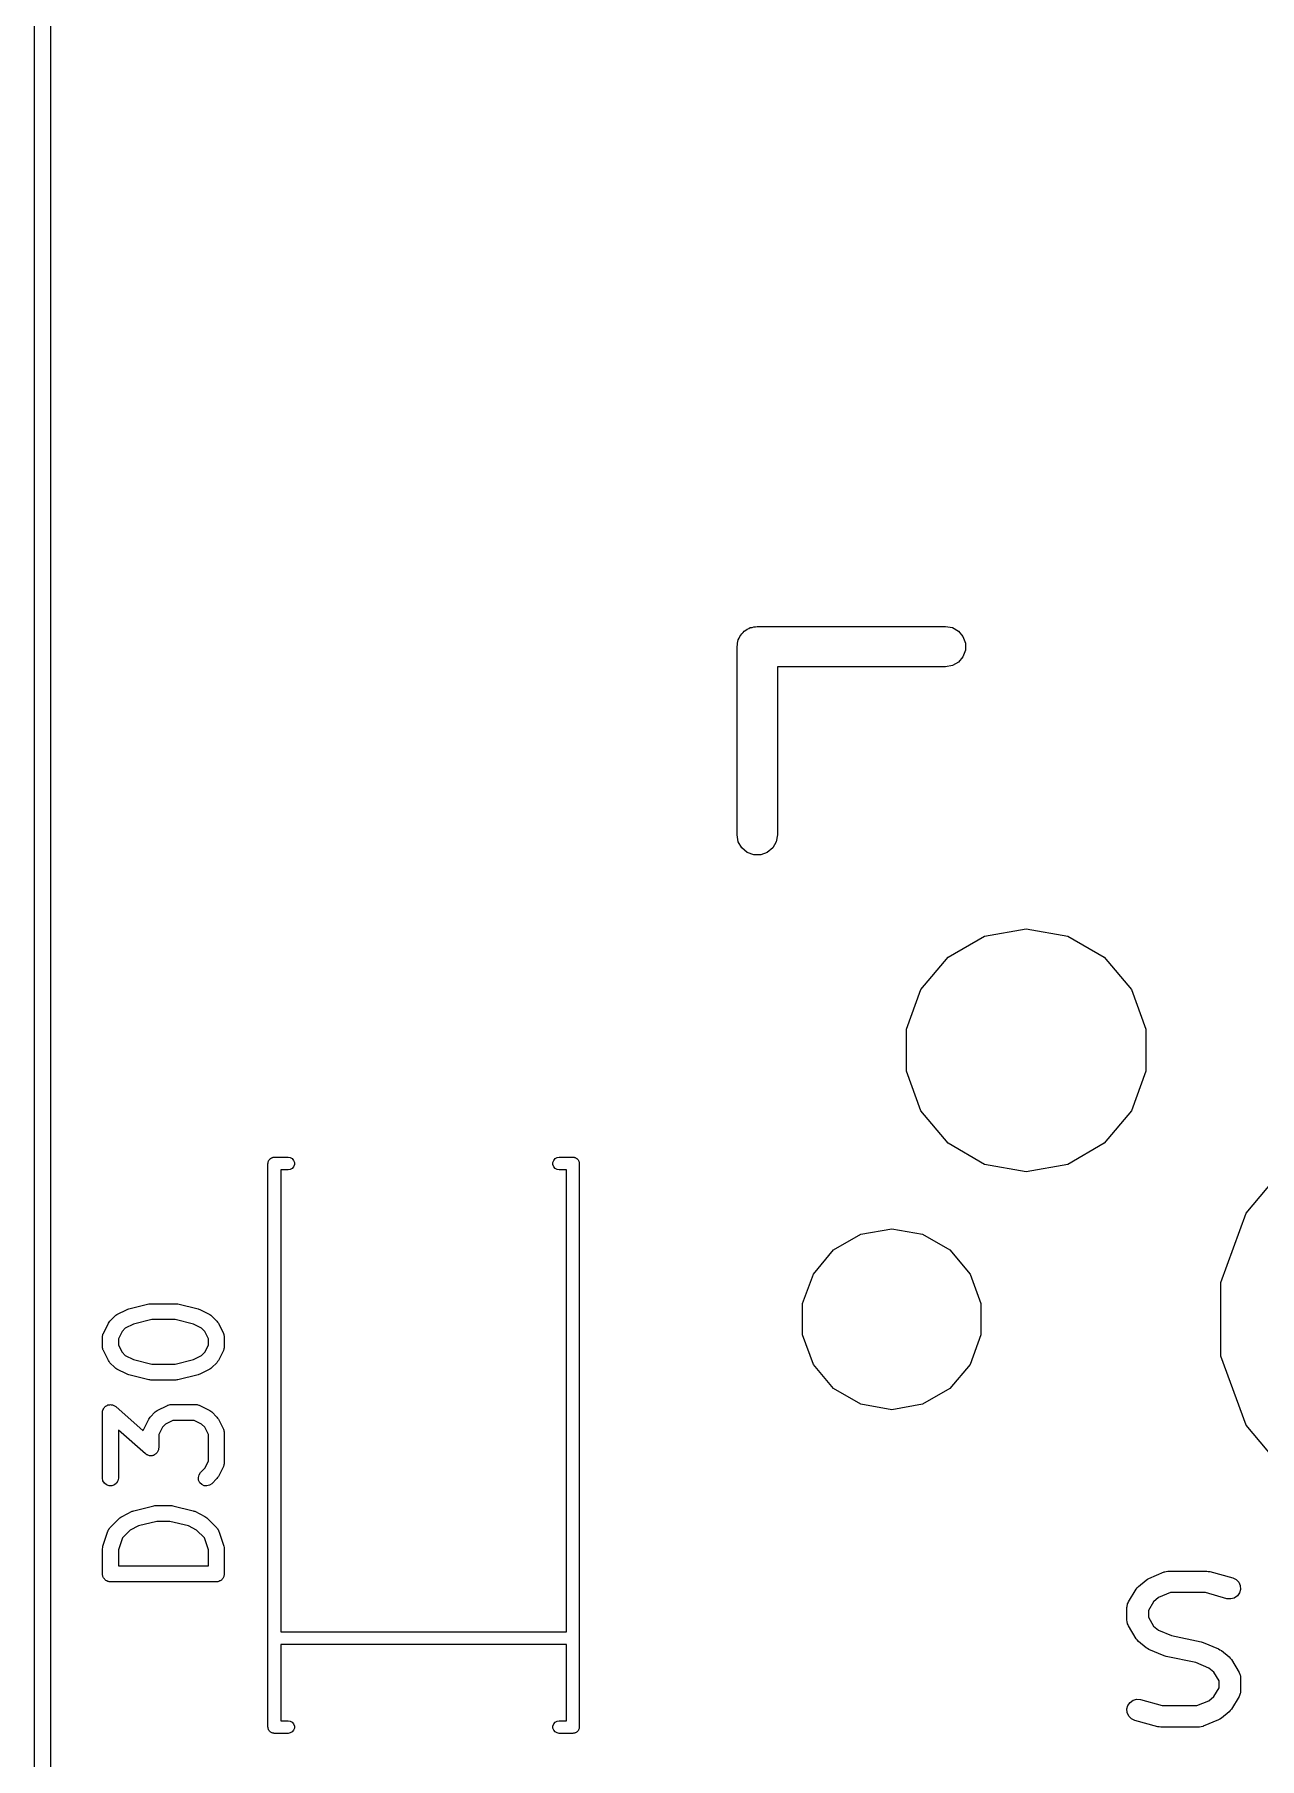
# Model space of a CAD drawing. Header units: millimetres. Extents: x 37 to 156, y -137 to -19.
# Drawn here: x 36.83 to 48.39, y -111.15 to -94.87 of the extents above; entities that cross this region are included whole.
import ezdxf

# ---------------------------------------------------------------- set-up
doc = ezdxf.new("R2010")
doc.units = ezdxf.units.MM
doc.layers.add('BLACK', color=7, linetype='Continuous')

# ---------------------------------------------------------------- blocks, each defined once
blk = doc.blocks.new('hhskb2-F.SilkS')
at = {"layer": 'BLACK'}
for p, q in [((43.4681, -100.601), (43.471, -100.585)), ((43.471, -100.585), (43.4793, -100.57)), ((43.4793, -100.57), (43.485, -100.555)), ((43.485, -100.555), (43.4957, -100.542)), ((43.4957, -100.542), (43.5041, -100.528)), ((43.5041, -100.528), (43.5168, -100.517)), ((43.5168, -100.517), (43.5275, -100.504)), ((43.5275, -100.504), (43.542, -100.496)), ((43.542, -100.496), (43.5547, -100.485)), ((43.5547, -100.485), (43.5704, -100.479)), ((43.5704, -100.479), (43.5848, -100.471)), ((43.5848, -100.471), (43.6013, -100.468)), ((43.6013, -100.468), (43.6169, -100.462)), ((43.6169, -100.462), (43.6336, -100.462)), ((43.6336, -100.462), (43.65, -100.459)), ((43.65, -100.459), (45.428, -100.459)), ((45.428, -100.459), (45.4932, -100.471)), ((45.4932, -100.471), (45.5505, -100.504)), ((45.5505, -100.504), (45.593, -100.555)), ((45.593, -100.555), (45.6156, -100.617)), ((43.4595, -100.65), (43.4624, -100.634)), ((43.4595, -102.428), (43.4595, -100.65)), ((43.4624, -100.617), (43.4681, -100.601)), ((43.4624, -100.634), (43.4624, -100.617)), ((45.593, -100.745), (45.5505, -100.796)), ((45.6156, -100.683), (45.593, -100.745)), ((45.6156, -100.617), (45.6156, -100.683)), ((45.428, -100.84), (43.8405, -100.84)), ((43.8405, -100.84), (43.8405, -102.428)), ((45.4932, -100.829), (45.428, -100.84)), ((45.5505, -100.796), (45.4932, -100.829)), ((43.471, -102.493), (43.4595, -102.428)), ((43.5041, -102.55), (43.471, -102.493)), ((43.829, -102.493), (43.7959, -102.55)), ((43.8405, -102.428), (43.829, -102.493)), ((43.5547, -102.593), (43.5041, -102.55)), ((43.6169, -102.616), (43.5547, -102.593)), ((43.6831, -102.616), (43.6169, -102.616)), ((43.7452, -102.593), (43.6831, -102.616)), ((43.7959, -102.55), (43.7452, -102.593)), ((45.7976, -103.382), (46.19, -103.313)), ((46.19, -103.313), (46.5824, -103.382)), ((45.4525, -103.581), (45.7976, -103.382)), ((46.5824, -103.382), (46.9275, -103.581)), ((45.1964, -103.886), (45.4525, -103.581)), ((46.9275, -103.581), (47.1836, -103.886)), ((45.0601, -104.261), (45.1964, -103.886)), ((47.1836, -103.886), (47.3199, -104.261)), ((45.0601, -104.659), (45.0601, -104.261)), ((47.3199, -104.261), (47.3199, -104.659)), ((45.1964, -105.034), (45.0601, -104.659)), ((47.3199, -104.659), (47.1836, -105.034)), ((45.4525, -105.339), (45.1964, -105.034)), ((47.1836, -105.034), (46.9275, -105.339)), ((45.7976, -105.538), (45.4525, -105.339)), ((46.9275, -105.339), (46.5824, -105.538)), ((48.2666, -105.999), (48.7134, -105.467)), ((39.03, -105.53), (39.0309, -105.525)), ((39.03, -110.85), (39.03, -105.53)), ((39.0309, -105.52), (39.0327, -105.515)), ((39.0309, -105.525), (39.0309, -105.52)), ((39.0327, -105.515), (39.0336, -105.509)), ((39.0336, -105.509), (39.0362, -105.505)), ((39.0362, -105.505), (39.038, -105.5)), ((39.038, -105.5), (39.0414, -105.496)), ((39.0414, -105.496), (39.044, -105.491)), ((39.044, -105.491), (39.0481, -105.488)), ((39.0481, -105.488), (39.0514, -105.484)), ((39.0514, -105.484), (39.056, -105.481)), ((39.056, -105.481), (39.06, -105.478)), ((39.06, -105.478), (39.0649, -105.476)), ((39.0649, -105.476), (39.0695, -105.474)), ((39.0695, -105.474), (39.0747, -105.473)), ((39.0747, -105.473), (39.0796, -105.471)), ((39.0796, -105.471), (39.0848, -105.471)), ((39.0848, -105.471), (39.09, -105.47)), ((39.09, -105.47), (39.22, -105.47)), ((39.22, -105.59), (39.15, -105.59)), ((39.15, -105.59), (39.15, -109.95)), ((39.22, -105.47), (39.2405, -105.474)), ((39.2405, -105.586), (39.22, -105.59)), ((39.2405, -105.474), (39.2586, -105.484)), ((39.2586, -105.576), (39.2405, -105.586)), ((39.2586, -105.484), (39.272, -105.5)), ((39.272, -105.56), (39.2586, -105.576)), ((39.272, -105.5), (39.2791, -105.52)), ((39.2791, -105.54), (39.272, -105.56)), ((39.2791, -105.52), (39.2791, -105.54)), ((41.7209, -105.52), (41.728, -105.5)), ((41.7209, -105.54), (41.7209, -105.52)), ((41.728, -105.56), (41.7209, -105.54)), ((41.728, -105.5), (41.7414, -105.484)), ((41.7414, -105.576), (41.728, -105.56)), ((41.7414, -105.484), (41.7595, -105.474)), ((41.7595, -105.586), (41.7414, -105.576)), ((41.7595, -105.474), (41.78, -105.47)), ((41.78, -105.59), (41.7595, -105.586)), ((41.78, -105.47), (41.91, -105.47)), ((41.85, -105.59), (41.78, -105.59)), ((41.85, -109.95), (41.85, -105.59)), ((41.91, -105.47), (41.9152, -105.471)), ((41.9152, -105.471), (41.9204, -105.471)), ((41.9204, -105.471), (41.9253, -105.473)), ((41.9253, -105.473), (41.9305, -105.474)), ((41.9305, -105.474), (41.9351, -105.476)), ((41.9351, -105.476), (41.94, -105.478)), ((41.94, -105.478), (41.944, -105.481)), ((41.944, -105.481), (41.9486, -105.484)), ((41.9486, -105.484), (41.9519, -105.488)), ((41.9519, -105.488), (41.956, -105.491)), ((41.956, -105.491), (41.9586, -105.496)), ((41.9586, -105.496), (41.962, -105.5)), ((41.962, -105.5), (41.9638, -105.505)), ((41.9638, -105.505), (41.9664, -105.509)), ((41.9664, -105.509), (41.9673, -105.515)), ((41.9673, -105.515), (41.9691, -105.52)), ((41.9691, -105.52), (41.9691, -105.525)), ((41.9691, -105.525), (41.97, -105.53)), ((41.97, -105.53), (41.97, -110.85)), ((46.19, -105.607), (45.7976, -105.538)), ((46.5824, -105.538), (46.19, -105.607)), ((48.0289, -106.652), (48.2666, -105.999)), ((44.371, -106.346), (44.6279, -106.197)), ((44.6279, -106.197), (44.92, -106.146)), ((44.92, -106.146), (45.2121, -106.197)), ((45.2121, -106.197), (45.469, -106.346)), ((44.1803, -106.573), (44.371, -106.346)), ((45.469, -106.346), (45.6597, -106.573)), ((44.0788, -106.852), (44.1803, -106.573)), ((45.6597, -106.573), (45.7612, -106.852)), ((48.0289, -107.348), (48.0289, -106.652)), ((37.6041, -106.956), (37.6993, -106.909)), ((37.6993, -106.909), (37.7072, -106.906)), ((37.7072, -106.906), (37.7147, -106.903)), ((37.7147, -106.903), (37.9051, -106.855)), ((37.9051, -106.855), (37.9143, -106.855)), ((37.9143, -106.855), (37.9233, -106.853)), ((37.9233, -106.853), (38.1614, -106.853)), ((38.1614, -106.853), (38.1705, -106.855)), ((38.1705, -106.855), (38.1796, -106.855)), ((38.1796, -106.855), (38.3701, -106.903)), ((38.3701, -106.903), (38.3776, -106.906)), ((38.3776, -106.906), (38.3854, -106.909)), ((38.3854, -106.909), (38.4807, -106.956)), ((44.0788, -107.148), (44.0788, -106.852)), ((45.7612, -106.852), (45.7612, -107.148)), ((37.4753, -107.133), (37.5229, -107.037)), ((37.5229, -107.037), (37.5301, -107.028)), ((37.5301, -107.028), (37.537, -107.018)), ((37.537, -107.018), (37.5846, -106.97)), ((37.5846, -106.97), (37.5944, -106.963)), ((37.5944, -106.963), (37.6041, -106.956)), ((37.682, -107.085), (37.6516, -107.115)), ((37.759, -107.046), (37.682, -107.085)), ((37.9326, -107.003), (37.759, -107.046)), ((38.1522, -107.003), (37.9326, -107.003)), ((38.3257, -107.046), (38.1522, -107.003)), ((38.4027, -107.085), (38.3257, -107.046)), ((38.4331, -107.115), (38.4027, -107.085)), ((38.4807, -106.956), (38.4903, -106.963)), ((38.4903, -106.963), (38.5002, -106.97)), ((38.5002, -106.97), (38.5478, -107.018)), ((38.5478, -107.018), (38.5547, -107.028)), ((38.5547, -107.028), (38.5618, -107.037)), ((38.5618, -107.037), (38.6095, -107.133)), ((37.4674, -107.166), (37.4681, -107.162)), ((37.4674, -107.261), (37.4674, -107.166)), ((37.4679, -107.158), (37.4704, -107.149)), ((37.4681, -107.162), (37.4679, -107.158)), ((37.4704, -107.149), (37.4719, -107.141)), ((37.4719, -107.141), (37.4741, -107.137)), ((37.4741, -107.137), (37.4753, -107.133)), ((37.6516, -107.115), (37.6174, -107.184)), ((37.6174, -107.184), (37.6174, -107.244)), ((37.6174, -107.244), (37.6516, -107.312)), ((38.4674, -107.184), (38.4331, -107.115)), ((38.4331, -107.312), (38.4674, -107.244)), ((38.4674, -107.244), (38.4674, -107.184)), ((38.6095, -107.133), (38.6107, -107.137)), ((38.6107, -107.137), (38.6129, -107.141)), ((38.6129, -107.141), (38.6144, -107.149)), ((38.6144, -107.149), (38.6169, -107.158)), ((38.6169, -107.158), (38.6166, -107.162)), ((38.6166, -107.162), (38.6174, -107.166)), ((38.6174, -107.166), (38.6174, -107.261)), ((44.1803, -107.427), (44.0788, -107.148)), ((45.7612, -107.148), (45.6597, -107.427)), ((37.4681, -107.266), (37.4674, -107.261)), ((37.4679, -107.27), (37.4681, -107.266)), ((37.4704, -107.278), (37.4679, -107.27)), ((37.4719, -107.287), (37.4704, -107.278)), ((37.4741, -107.291), (37.4719, -107.287)), ((37.4753, -107.295), (37.4741, -107.291)), ((37.5229, -107.39), (37.4753, -107.295)), ((37.5301, -107.4), (37.5229, -107.39)), ((37.537, -107.41), (37.5301, -107.4)), ((37.5846, -107.457), (37.537, -107.41)), ((37.6516, -107.312), (37.682, -107.343)), ((37.682, -107.343), (37.759, -107.381)), ((37.759, -107.381), (37.9326, -107.425)), ((38.1522, -107.425), (38.3257, -107.381)), ((38.3257, -107.381), (38.4027, -107.343)), ((38.4027, -107.343), (38.4331, -107.312)), ((38.5478, -107.41), (38.5002, -107.457)), ((38.5547, -107.4), (38.5478, -107.41)), ((38.5618, -107.39), (38.5547, -107.4)), ((38.6095, -107.295), (38.5618, -107.39)), ((38.6107, -107.291), (38.6095, -107.295)), ((38.6129, -107.287), (38.6107, -107.291)), ((38.6144, -107.278), (38.6129, -107.287)), ((38.6169, -107.27), (38.6144, -107.278)), ((38.6174, -107.261), (38.6166, -107.266)), ((38.6166, -107.266), (38.6169, -107.27)), ((48.2666, -108.001), (48.0289, -107.348)), ((37.5944, -107.464), (37.5846, -107.457)), ((37.6041, -107.471), (37.5944, -107.464)), ((37.6993, -107.519), (37.6041, -107.471)), ((37.7072, -107.521), (37.6993, -107.519)), ((37.7147, -107.525), (37.7072, -107.521)), ((37.9051, -107.572), (37.7147, -107.525)), ((37.9143, -107.573), (37.9051, -107.572)), ((37.9233, -107.575), (37.9143, -107.573)), ((38.1614, -107.575), (37.9233, -107.575)), ((37.9326, -107.425), (38.1522, -107.425)), ((38.1705, -107.573), (38.1614, -107.575)), ((38.1796, -107.572), (38.1705, -107.573)), ((38.3701, -107.525), (38.1796, -107.572)), ((38.3776, -107.521), (38.3701, -107.525)), ((38.3854, -107.519), (38.3776, -107.521)), ((38.4807, -107.471), (38.3854, -107.519)), ((38.4903, -107.464), (38.4807, -107.471)), ((38.5002, -107.457), (38.4903, -107.464)), ((44.371, -107.654), (44.1803, -107.427)), ((45.6597, -107.427), (45.469, -107.654)), ((44.6279, -107.803), (44.371, -107.654)), ((45.469, -107.654), (45.2121, -107.803)), ((37.4674, -107.88), (37.4687, -107.873)), ((37.4674, -108.5), (37.4674, -107.88)), ((37.4687, -107.873), (37.4688, -107.866)), ((37.4688, -107.866), (37.4709, -107.861)), ((37.4709, -107.861), (37.4719, -107.855)), ((37.4719, -107.855), (37.4756, -107.848)), ((37.4756, -107.848), (37.4782, -107.842)), ((37.4782, -107.842), (37.482, -107.837)), ((37.482, -107.837), (37.4849, -107.832)), ((37.4849, -107.832), (37.4905, -107.828)), ((37.4905, -107.828), (37.4954, -107.822)), ((37.4954, -107.822), (37.5004, -107.819)), ((37.5004, -107.819), (37.5049, -107.816)), ((37.5049, -107.816), (37.5118, -107.813)), ((37.5118, -107.813), (37.5182, -107.809)), ((37.5182, -107.809), (37.5239, -107.809)), ((37.5239, -107.809), (37.5294, -107.807)), ((37.5294, -107.807), (37.5367, -107.807)), ((37.5367, -107.807), (37.5439, -107.805)), ((37.5439, -107.805), (37.5496, -107.807)), ((37.5496, -107.807), (37.5554, -107.807)), ((37.5554, -107.807), (37.5623, -107.809)), ((37.5623, -107.809), (37.5695, -107.811)), ((37.5695, -107.811), (37.5744, -107.814)), ((37.5744, -107.814), (37.5799, -107.816)), ((37.5799, -107.816), (37.5855, -107.82)), ((37.5855, -107.82), (37.5918, -107.824)), ((37.5918, -107.824), (37.8518, -108.052)), ((37.9179, -107.923), (37.9655, -107.875)), ((37.9655, -107.875), (37.9754, -107.868)), ((37.9754, -107.868), (37.985, -107.861)), ((37.985, -107.861), (38.0803, -107.813)), ((38.0803, -107.813), (38.0844, -107.812)), ((38.0844, -107.812), (38.0882, -107.81)), ((38.0882, -107.81), (38.0968, -107.808)), ((38.0968, -107.808), (38.1052, -107.806)), ((38.1052, -107.806), (38.1096, -107.806)), ((38.1096, -107.806), (38.1138, -107.805)), ((38.1138, -107.805), (38.3519, -107.805)), ((38.3519, -107.805), (38.3562, -107.806)), ((38.3562, -107.806), (38.3605, -107.806)), ((38.3605, -107.806), (38.3689, -107.808)), ((38.3689, -107.808), (38.3776, -107.81)), ((38.3776, -107.81), (38.3813, -107.812)), ((38.3813, -107.812), (38.3854, -107.813)), ((38.3854, -107.813), (38.4807, -107.861)), ((38.4807, -107.861), (38.4903, -107.868)), ((38.4903, -107.868), (38.5002, -107.875)), ((38.5002, -107.875), (38.5478, -107.923)), ((44.92, -107.854), (44.6279, -107.803)), ((45.2121, -107.803), (44.92, -107.854)), ((37.8739, -108.27), (37.6174, -108.046)), ((37.6174, -108.046), (37.6174, -108.5)), ((37.8518, -108.052), (37.8529, -108.045)), ((37.8529, -108.045), (37.855, -108.042)), ((37.855, -108.042), (37.8563, -108.037)), ((37.8563, -108.037), (37.9039, -107.942)), ((37.9039, -107.942), (37.911, -107.933)), ((37.911, -107.933), (37.9179, -107.923)), ((38.0326, -108.02), (37.9983, -108.089)), ((38.063, -107.99), (38.0326, -108.02)), ((38.1315, -107.955), (38.063, -107.99)), ((38.3342, -107.955), (38.1315, -107.955)), ((38.4027, -107.99), (38.3342, -107.955)), ((38.4331, -108.02), (38.4027, -107.99)), ((38.4674, -108.089), (38.4331, -108.02)), ((38.5478, -107.923), (38.5547, -107.933)), ((38.5547, -107.933), (38.5618, -107.942)), ((38.5618, -107.942), (38.6095, -108.037)), ((38.6095, -108.037), (38.6107, -108.042)), ((38.6107, -108.042), (38.6129, -108.045)), ((38.6129, -108.045), (38.6144, -108.054)), ((38.6144, -108.054), (38.6169, -108.062)), ((38.6169, -108.062), (38.6166, -108.067)), ((38.6166, -108.067), (38.6174, -108.071)), ((38.6174, -108.071), (38.6174, -108.357)), ((48.7134, -108.533), (48.2666, -108.001)), ((37.9948, -108.234), (37.9938, -108.239)), ((37.9969, -108.228), (37.9948, -108.234)), ((37.9971, -108.221), (37.9969, -108.228)), ((37.9983, -108.214), (37.9971, -108.221)), ((37.9983, -108.089), (37.9983, -108.214)), ((38.4674, -108.339), (38.4674, -108.089)), ((37.8802, -108.274), (37.8739, -108.27)), ((37.8858, -108.279), (37.8802, -108.274)), ((37.8913, -108.281), (37.8858, -108.279)), ((37.8962, -108.284), (37.8913, -108.281)), ((37.9034, -108.285), (37.8962, -108.284)), ((37.9103, -108.288), (37.9034, -108.285)), ((37.9161, -108.288), (37.9103, -108.288)), ((37.9218, -108.289), (37.9161, -108.288)), ((37.929, -108.288), (37.9218, -108.289)), ((37.9364, -108.288), (37.929, -108.288)), ((37.9418, -108.286), (37.9364, -108.288)), ((37.9475, -108.285), (37.9418, -108.286)), ((37.9539, -108.281), (37.9475, -108.285)), ((37.9608, -108.279), (37.9539, -108.281)), ((37.9653, -108.275), (37.9608, -108.279)), ((37.9703, -108.272), (37.9653, -108.275)), ((37.9752, -108.267), (37.9703, -108.272)), ((37.9808, -108.262), (37.9752, -108.267)), ((37.9837, -108.257), (37.9808, -108.262)), ((37.9875, -108.253), (37.9837, -108.257)), ((37.9901, -108.246), (37.9875, -108.253)), ((37.9938, -108.239), (37.9901, -108.246)), ((38.4331, -108.407), (38.4674, -108.339)), ((38.6095, -108.39), (38.5618, -108.485)), ((38.6107, -108.386), (38.6095, -108.39)), ((38.6129, -108.382), (38.6107, -108.386)), ((38.6144, -108.374), (38.6129, -108.382)), ((38.6169, -108.365), (38.6144, -108.374)), ((38.6174, -108.357), (38.6166, -108.361)), ((38.6166, -108.361), (38.6169, -108.365)), ((37.4719, -108.525), (37.4674, -108.5)), ((37.4849, -108.548), (37.4719, -108.525)), ((37.5049, -108.564), (37.4849, -108.548)), ((37.5998, -108.548), (37.5799, -108.564)), ((37.6129, -108.525), (37.5998, -108.548)), ((37.6174, -108.5), (37.6129, -108.525)), ((38.3724, -108.493), (38.3792, -108.468)), ((38.3747, -108.519), (38.3724, -108.493)), ((38.3857, -108.543), (38.3747, -108.519)), ((38.3792, -108.468), (38.3941, -108.446)), ((38.4041, -108.561), (38.3857, -108.543)), ((38.3941, -108.446), (38.4331, -108.407)), ((38.4277, -108.572), (38.4041, -108.561)), ((38.5002, -108.553), (38.4788, -108.567)), ((38.5478, -108.505), (38.5002, -108.553)), ((38.5547, -108.495), (38.5478, -108.505)), ((38.5618, -108.485), (38.5547, -108.495)), ((37.5294, -108.573), (37.5049, -108.564)), ((37.5554, -108.573), (37.5294, -108.573)), ((37.5799, -108.564), (37.5554, -108.573)), ((38.4537, -108.574), (38.4277, -108.572)), ((38.4788, -108.567), (38.4537, -108.574)), ((37.537, -108.97), (37.6322, -108.875)), ((37.6322, -108.875), (37.642, -108.868)), ((37.642, -108.868), (37.6517, -108.861)), ((37.6517, -108.861), (37.7469, -108.813)), ((37.7469, -108.813), (37.7548, -108.811)), ((37.7548, -108.811), (37.7623, -108.808)), ((37.7623, -108.808), (37.9528, -108.76)), ((37.9528, -108.76), (37.9619, -108.759)), ((37.9619, -108.759), (37.971, -108.758)), ((37.971, -108.758), (38.1138, -108.758)), ((38.1138, -108.758), (38.1228, -108.759)), ((38.1228, -108.759), (38.132, -108.76)), ((38.132, -108.76), (38.3225, -108.808)), ((38.3225, -108.808), (38.33, -108.811)), ((38.33, -108.811), (38.3378, -108.813)), ((38.3378, -108.813), (38.4331, -108.861)), ((38.4331, -108.861), (38.4427, -108.868)), ((38.4427, -108.868), (38.4526, -108.875)), ((38.4526, -108.875), (38.5478, -108.97)), ((37.4712, -109.142), (37.5188, -109)), ((37.5188, -109), (37.5209, -108.996)), ((37.5209, -108.996), (37.522, -108.992)), ((37.522, -108.992), (37.5271, -108.984)), ((37.5271, -108.984), (37.5313, -108.977)), ((37.5313, -108.977), (37.5345, -108.974)), ((37.5345, -108.974), (37.537, -108.97)), ((37.7297, -108.99), (37.6556, -109.064)), ((37.8067, -108.951), (37.7297, -108.99)), ((37.9802, -108.908), (37.8067, -108.951)), ((38.1046, -108.908), (37.9802, -108.908)), ((38.2781, -108.951), (38.1046, -108.908)), ((38.3551, -108.99), (38.2781, -108.951)), ((38.4292, -109.064), (38.3551, -108.99)), ((38.5478, -108.97), (38.5503, -108.974)), ((38.5503, -108.974), (38.5535, -108.977)), ((38.5535, -108.977), (38.5577, -108.984)), ((38.5577, -108.984), (38.5627, -108.992)), ((38.5627, -108.992), (38.5639, -108.996)), ((38.5639, -108.996), (38.5659, -109)), ((38.5659, -109), (38.6135, -109.142)), ((37.4674, -109.166), (37.4695, -109.154)), ((37.4674, -109.404), (37.4674, -109.166)), ((37.4695, -109.154), (37.4712, -109.142)), ((37.6556, -109.064), (37.6174, -109.178)), ((37.6174, -109.178), (37.6174, -109.329)), ((38.4674, -109.178), (38.4292, -109.064)), ((38.4674, -109.329), (38.4674, -109.178)), ((38.6135, -109.142), (38.6153, -109.154)), ((38.6153, -109.154), (38.6174, -109.166)), ((38.6174, -109.166), (38.6174, -109.404)), ((37.6174, -109.329), (38.4674, -109.329)), ((37.4685, -109.411), (37.4674, -109.404)), ((37.4685, -109.417), (37.4685, -109.411)), ((37.4708, -109.423), (37.4685, -109.417)), ((37.4719, -109.43), (37.4708, -109.423)), ((37.4752, -109.436), (37.4719, -109.43)), ((37.4774, -109.442), (37.4752, -109.436)), ((37.4816, -109.447), (37.4774, -109.442)), ((37.4849, -109.452), (37.4816, -109.447)), ((37.49, -109.457), (37.4849, -109.452)), ((37.4942, -109.462), (37.49, -109.457)), ((37.4999, -109.465), (37.4942, -109.462)), ((37.5049, -109.469), (37.4999, -109.465)), ((37.511, -109.471), (37.5049, -109.469)), ((37.5167, -109.475), (37.511, -109.471)), ((37.5232, -109.476), (37.5167, -109.475)), ((37.5294, -109.478), (37.5232, -109.476)), ((37.5359, -109.478), (37.5294, -109.478)), ((37.5424, -109.479), (37.5359, -109.478)), ((38.5424, -109.479), (37.5424, -109.479)), ((38.5488, -109.478), (38.5424, -109.479)), ((38.5554, -109.478), (38.5488, -109.478)), ((38.5616, -109.476), (38.5554, -109.478)), ((38.568, -109.475), (38.5616, -109.476)), ((38.5737, -109.471), (38.568, -109.475)), ((38.5799, -109.469), (38.5737, -109.471)), ((38.5849, -109.465), (38.5799, -109.469)), ((38.5906, -109.462), (38.5849, -109.465)), ((38.5948, -109.457), (38.5906, -109.462)), ((38.5998, -109.452), (38.5948, -109.457)), ((38.6031, -109.447), (38.5998, -109.452)), ((38.6073, -109.442), (38.6031, -109.447)), ((38.6096, -109.436), (38.6073, -109.442)), ((38.6129, -109.43), (38.6096, -109.436)), ((38.614, -109.423), (38.6129, -109.43)), ((38.6162, -109.417), (38.614, -109.423)), ((38.6174, -109.404), (38.6162, -109.411)), ((38.6162, -109.411), (38.6162, -109.417)), ((47.2277, -109.548), (47.2388, -109.535)), ((47.2388, -109.535), (47.2498, -109.522)), ((47.2498, -109.522), (47.3224, -109.462)), ((47.3224, -109.462), (47.3356, -109.454)), ((47.3356, -109.454), (47.3484, -109.446)), ((47.3484, -109.446), (47.4935, -109.386)), ((47.4935, -109.386), (47.4958, -109.385)), ((47.4958, -109.385), (47.4978, -109.384)), ((47.4978, -109.384), (47.5129, -109.381)), ((47.5129, -109.381), (47.5279, -109.378)), ((47.5279, -109.378), (47.5303, -109.378)), ((47.5303, -109.378), (47.5326, -109.378)), ((47.5326, -109.378), (47.8954, -109.378)), ((47.8954, -109.378), (47.909, -109.38)), ((47.909, -109.38), (47.9226, -109.382)), ((47.9226, -109.382), (48.1403, -109.442)), ((48.1403, -109.442), (48.1722, -109.457)), ((48.1722, -109.457), (48.1969, -109.482)), ((48.1969, -109.482), (48.2115, -109.515)), ((48.2115, -109.515), (48.2143, -109.55)), ((47.1425, -109.702), (47.1454, -109.695)), ((47.1454, -109.695), (47.1468, -109.687)), ((47.1468, -109.687), (47.1517, -109.678)), ((47.1517, -109.678), (47.1552, -109.669)), ((47.1552, -109.669), (47.2277, -109.548)), ((47.3931, -109.668), (47.3439, -109.75)), ((47.4407, -109.628), (47.3931, -109.668)), ((47.5529, -109.581), (47.4407, -109.628)), ((47.8816, -109.581), (47.5529, -109.581)), ((48.0859, -109.638), (47.8816, -109.581)), ((48.1211, -109.641), (48.0859, -109.638)), ((48.1552, -109.632), (48.1211, -109.641)), ((48.1843, -109.612), (48.1552, -109.632)), ((48.2048, -109.584), (48.1843, -109.612)), ((48.2143, -109.55), (48.2048, -109.584)), ((47.1407, -109.721), (47.1424, -109.712)), ((47.1407, -109.842), (47.1407, -109.721)), ((47.1424, -109.852), (47.1407, -109.842)), ((47.1424, -109.712), (47.1425, -109.702)), ((47.1425, -109.862), (47.1424, -109.852)), ((47.1454, -109.869), (47.1425, -109.862)), ((47.3439, -109.75), (47.3439, -109.814)), ((47.3439, -109.814), (47.3931, -109.896)), ((39.15, -109.95), (41.85, -109.95)), ((47.1468, -109.877), (47.1454, -109.869)), ((47.1517, -109.886), (47.1468, -109.877)), ((47.1552, -109.895), (47.1517, -109.886)), ((47.2277, -110.016), (47.1552, -109.895)), ((47.2389, -110.028), (47.2277, -110.016)), ((47.3931, -109.896), (47.4407, -109.936)), ((47.4407, -109.936), (47.5627, -109.987)), ((47.5627, -109.987), (47.8436, -110.045)), ((41.85, -110.07), (39.15, -110.07)), ((39.15, -110.07), (39.15, -110.79)), ((41.85, -110.79), (41.85, -110.07)), ((47.2498, -110.041), (47.2389, -110.028)), ((47.3224, -110.102), (47.2498, -110.041)), ((47.3356, -110.109), (47.3224, -110.102)), ((47.3484, -110.118), (47.3356, -110.109)), ((47.4935, -110.178), (47.3484, -110.118)), ((47.5029, -110.18), (47.4935, -110.178)), ((47.5118, -110.184), (47.5029, -110.18)), ((47.7927, -110.242), (47.5118, -110.184)), ((47.8436, -110.045), (47.8525, -110.049)), ((47.8525, -110.049), (47.8619, -110.051)), ((47.8619, -110.051), (48.0071, -110.111)), ((48.0071, -110.111), (48.0199, -110.12)), ((48.0199, -110.12), (48.033, -110.127)), ((48.033, -110.127), (48.1056, -110.188)), ((48.1056, -110.188), (48.1166, -110.201)), ((47.9148, -110.293), (47.7927, -110.242)), ((47.9623, -110.333), (47.9148, -110.293)), ((48.0115, -110.415), (47.9623, -110.333)), ((48.1166, -110.201), (48.1277, -110.213)), ((48.1277, -110.213), (48.2003, -110.334)), ((48.2003, -110.334), (48.2037, -110.343)), ((48.2037, -110.343), (48.2086, -110.352)), ((47.9623, -110.562), (48.0115, -110.479)), ((48.0115, -110.479), (48.0115, -110.415)), ((48.2086, -110.352), (48.21, -110.36)), ((48.21, -110.36), (48.2129, -110.367)), ((48.2129, -110.367), (48.2131, -110.377)), ((48.2131, -110.377), (48.2147, -110.387)), ((48.2147, -110.508), (48.2131, -110.517)), ((48.2147, -110.387), (48.2147, -110.508)), ((47.1412, -110.679), (47.1506, -110.645)), ((47.1506, -110.645), (47.1711, -110.617)), ((47.1711, -110.617), (47.2002, -110.597)), ((47.2002, -110.597), (47.2344, -110.588)), ((47.2344, -110.588), (47.2695, -110.591)), ((47.2695, -110.591), (47.4738, -110.648)), ((47.4738, -110.648), (47.8025, -110.648)), ((47.8025, -110.648), (47.9148, -110.601)), ((47.9148, -110.601), (47.9623, -110.562)), ((48.2003, -110.56), (48.1277, -110.681)), ((48.2037, -110.551), (48.2003, -110.56)), ((48.2086, -110.542), (48.2037, -110.551)), ((48.21, -110.534), (48.2086, -110.542)), ((48.2129, -110.527), (48.21, -110.534)), ((48.2131, -110.517), (48.2129, -110.527)), ((39.15, -110.79), (39.22, -110.79)), ((39.22, -110.79), (39.2405, -110.794)), ((39.2405, -110.794), (39.2586, -110.804)), ((39.2586, -110.804), (39.272, -110.82)), ((39.272, -110.82), (39.2791, -110.84)), ((41.7209, -110.84), (41.728, -110.82)), ((41.728, -110.82), (41.7414, -110.804)), ((41.7414, -110.804), (41.7595, -110.794)), ((41.7595, -110.794), (41.78, -110.79)), ((41.78, -110.79), (41.85, -110.79)), ((47.1439, -110.714), (47.1412, -110.679)), ((47.1585, -110.747), (47.1439, -110.714)), ((47.1833, -110.772), (47.1585, -110.747)), ((47.2151, -110.787), (47.1833, -110.772)), ((47.4328, -110.847), (47.2151, -110.787)), ((48.0071, -110.783), (47.8619, -110.843)), ((48.0199, -110.775), (48.0071, -110.783)), ((48.033, -110.767), (48.0199, -110.775)), ((48.1056, -110.707), (48.033, -110.767)), ((48.1166, -110.694), (48.1056, -110.707)), ((48.1277, -110.681), (48.1166, -110.694)), ((39.0309, -110.855), (39.03, -110.85)), ((39.0309, -110.86), (39.0309, -110.855)), ((39.0327, -110.865), (39.0309, -110.86)), ((39.0336, -110.871), (39.0327, -110.865)), ((39.0362, -110.875), (39.0336, -110.871)), ((39.038, -110.88), (39.0362, -110.875)), ((39.0414, -110.884), (39.038, -110.88)), ((39.044, -110.889), (39.0414, -110.884)), ((39.0481, -110.892), (39.044, -110.889)), ((39.0514, -110.896), (39.0481, -110.892)), ((39.056, -110.899), (39.0514, -110.896)), ((39.06, -110.902), (39.056, -110.899)), ((39.0649, -110.904), (39.06, -110.902)), ((39.0695, -110.906), (39.0649, -110.904)), ((39.0747, -110.907), (39.0695, -110.906)), ((39.0796, -110.909), (39.0747, -110.907)), ((39.0848, -110.909), (39.0796, -110.909)), ((39.09, -110.91), (39.0848, -110.909)), ((39.22, -110.91), (39.09, -110.91)), ((39.2405, -110.906), (39.22, -110.91)), ((39.2586, -110.896), (39.2405, -110.906)), ((39.272, -110.88), (39.2586, -110.896)), ((39.2791, -110.86), (39.272, -110.88)), ((39.2791, -110.84), (39.2791, -110.86)), ((41.7209, -110.86), (41.7209, -110.84)), ((41.728, -110.88), (41.7209, -110.86)), ((41.7414, -110.896), (41.728, -110.88)), ((41.7595, -110.906), (41.7414, -110.896)), ((41.78, -110.91), (41.7595, -110.906)), ((41.91, -110.91), (41.78, -110.91)), ((41.9152, -110.909), (41.91, -110.91)), ((41.9204, -110.909), (41.9152, -110.909)), ((41.9253, -110.907), (41.9204, -110.909)), ((41.9305, -110.906), (41.9253, -110.907)), ((41.9351, -110.904), (41.9305, -110.906)), ((41.94, -110.902), (41.9351, -110.904)), ((41.944, -110.899), (41.94, -110.902)), ((41.9486, -110.896), (41.944, -110.899)), ((41.9519, -110.892), (41.9486, -110.896)), ((41.956, -110.889), (41.9519, -110.892)), ((41.9586, -110.884), (41.956, -110.889)), ((41.962, -110.88), (41.9586, -110.884)), ((41.9638, -110.875), (41.962, -110.88)), ((41.9664, -110.871), (41.9638, -110.875)), ((41.9673, -110.865), (41.9664, -110.871)), ((41.9691, -110.86), (41.9673, -110.865)), ((41.97, -110.85), (41.9691, -110.855)), ((41.9691, -110.855), (41.9691, -110.86)), ((47.4465, -110.849), (47.4328, -110.847)), ((47.46, -110.851), (47.4465, -110.849)), ((47.8229, -110.851), (47.46, -110.851)), ((47.8252, -110.851), (47.8229, -110.851)), ((47.8275, -110.851), (47.8252, -110.851)), ((47.8425, -110.848), (47.8275, -110.851)), ((47.8576, -110.845), (47.8425, -110.848)), ((47.8596, -110.844), (47.8576, -110.845)), ((47.8619, -110.843), (47.8596, -110.844))]:
    blk.add_line(p, q, dxfattribs=at)
blk = doc.blocks.new('hhskb2-Edge.Cuts')
at = {"layer": 'BLACK'}
for p, q in [((36.825, -136.7), (36.825, -21.2)), ((36.975, -21.2), (36.975, -136.625))]:
    blk.add_line(p, q, dxfattribs=at)

msp = doc.modelspace()

# ---------------------------------------------------------------- block references
for name in ['hhskb2-Edge.Cuts', 'hhskb2-F.SilkS']:
    msp.add_blockref(name, (0, 0))

doc.saveas('drawing.dxf')
